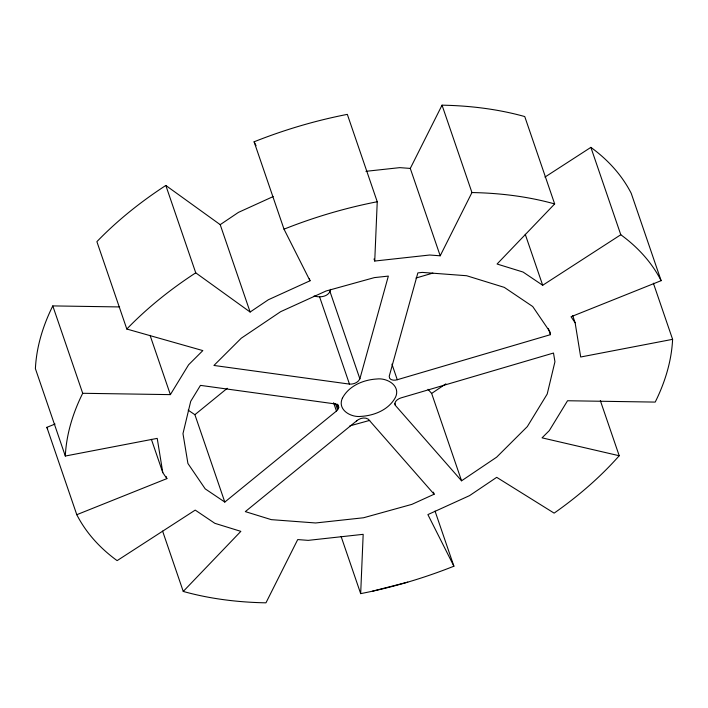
<?xml version="1.0" encoding="UTF-8"?>
<svg xmlns="http://www.w3.org/2000/svg" width="708" height="708" viewBox="0 0 708 708"><rect width="100%" height="100%" fill="white"/><g stroke="black" fill="none" stroke-linecap="round" stroke-linejoin="round"><path stroke-width="1.06" d="M435.031 511.079L453.899 566.205A314.609 187.576 -18.9 0 1 360.673 593.631L363.177 534.328L308.201 540.363L297.714 539.576L265.96 602.827A315.476 188.098 -18.9 0 1 183.248 591.437L162.601 531.106M544.939 177.089L590.879 147.37L620.792 234.746L542.691 285.271L523.07 272.049L497.069 264.022L554.665 203.939L524.752 116.563A315.476 188.098 -18.9 0 0 442.04 105.173L471.953 192.549L440.199 255.8L429.712 255.013L374.736 261.048L377.24 201.745L347.327 114.369A314.609 187.576 -18.9 0 0 254.101 141.795L284.014 229.171L310.024 280.775L268.385 299.732L250.128 312.033L195.744 272.837L165.822 185.461A317.219 189.133 -18.9 0 0 96.89 241.658L126.812 329.034L202.833 350.593L188.611 364.77L170.371 394.63L82.703 393.285L52.79 305.909L119.634 306.936M338.433 408.578C339.53 406.321 337.442 404.118 335.22 403.932L200.461 385.373L190.709 401.33L182.974 433.632L187.921 463.483L205.196 488.856L224.808 502.069L336.45 411.056L338.433 408.578L337.008 404.418M314.087 295.979C319.972 297.909 329.424 296.776 330.548 289.333M359.876 378.833L388.347 276.093L374.355 277.616L326.034 291.015L280.642 311.679L241.269 338.203L213.931 365.452L349.469 384.108C353.469 384.409 358.142 382.674 359.876 378.833L329.955 291.457M440.199 255.8L410.286 168.424L442.04 105.173M356.416 421.048C359.487 418.313 364.567 416.782 368.266 419.154L434.137 494.228L411.879 504.361L363.558 517.76L315.609 522.973L271.297 519.645L245.313 511.619L357.266 420.357M183.248 591.437L240.844 531.354L214.851 523.318L195.222 510.105L117.121 560.63A315.476 188.098 -18.9 0 1 76.783 514.698L46.87 427.331L55.065 424.048M224.808 502.069L194.895 414.693L227.277 388.294M165.822 185.461L220.206 224.657L238.472 212.365L273.173 196.567M461.563 480.812L395.374 405.41C393.471 401.746 398.082 398.719 401.135 397.852L553.497 353.035L554.939 361.744L547.204 394.046L527.318 426.597L496.644 457.173L461.563 480.812L431.65 393.436L445.881 383.842M76.783 514.698L166.876 478.617L166.168 476.537M590.879 147.37A315.476 188.098 -18.9 0 1 631.217 193.302L661.13 280.669L571.037 316.75L575.126 322.76L580.693 357L672.6 339.336L653.369 283.173M415.959 278.049L432.862 273.084M397.276 379.727L550.452 334.663L550.001 331.893L532.717 306.52L504.282 287.368L466.625 275.731L422.304 272.403L417.853 272.89L389.223 376.249C388.842 380.382 394.427 380.745 397.276 379.727L391.94 364.124M349.885 425.88L369.744 420.375M372.47 591.189L407.755 582.135M52.79 305.909A314.609 187.576 -18.9 0 0 35.4 368.664L65.313 456.032L157.22 438.376L162.787 472.617L166.876 478.617M365.921 171.318L399.799 167.637L410.286 168.424M600.34 400.613L619.208 455.74L542.045 437.845L549.302 430.606L567.542 400.746L655.21 402.091A314.609 187.576 -18.9 0 0 672.6 339.336M188.169 410.162L194.895 414.693M428.013 389.294L431.65 393.436M254.101 141.795L256.057 145.689M453.899 566.205L427.889 514.592L469.528 495.635L496.706 477.334L554.134 513.132A315.476 188.098 -18.9 0 0 619.208 455.74M572.63 315.476L575.126 322.76M525.248 234.304L542.691 285.271M548.319 328.424L550.452 334.663M374.019 258.969L374.736 261.048M433.429 492.149L434.137 494.228M394.666 403.33L395.374 405.41M319.547 296.732L349.469 384.108M309.316 278.695L310.024 280.775M337.663 404.188L338.734 407.312M335.512 403.613L337.654 409.852M333.601 402.737L336.45 411.056M341.088 536.425L360.673 593.631M220.206 224.657L250.128 312.033M150.069 335.344L170.371 394.63M151.388 439.332L162.787 472.617M65.313 456.032A314.609 187.576 -18.9 0 1 82.703 393.285M284.014 229.171A314.609 187.576 -18.9 0 1 377.24 201.745M471.953 192.549A315.476 188.098 -18.9 0 1 554.665 203.939M620.792 234.746A315.476 188.098 -18.9 0 1 661.13 280.669M126.812 329.034A317.219 189.133 -18.9 0 1 195.744 272.837M47.622 428.774A315.476 188.098 -18.9 0 1 46.87 427.331M342.353 398.232C337.114 409.79 350.947 417.676 360.991 416.384C374.461 415.631 389.055 409.613 395.56 397.144C400.799 385.586 386.966 377.691 376.921 378.992C363.452 379.745 348.858 385.763 342.353 398.232"/></g></svg>
